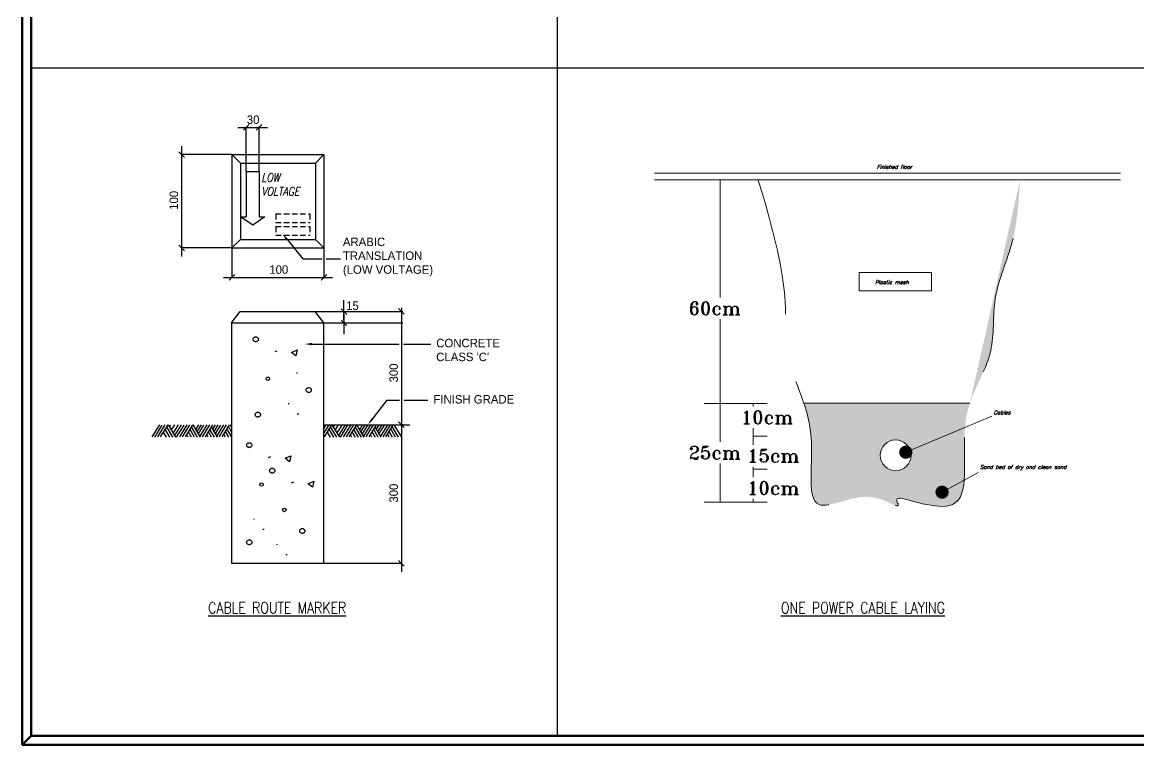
# Model space of a CAD drawing. Extents: x -508 to 92, y -98 to -31.
# Drawn here: x -387.4 to -335.9, y -97.8 to -64.5 of the extents above; entities that cross this region are included whole.
import ezdxf

# ---------------------------------------------------------------- set-up
doc = ezdxf.new("R2010")
doc.units = 0
doc.header["$MEASUREMENT"] = 0
doc.linetypes.add('DASHED', pattern=[19.05, 12.7, -6.35])
doc.linetypes.add('HIDDEN', pattern=[0.375, 0.25, -0.125])
doc.layers.get('0').update_dxf_attribs({"linetype": 'CONTINUOUS', "lineweight": 30})
doc.layers.add('E-CABLE', color=3, linetype='CONTINUOUS', lineweight=0)
doc.layers.add('UG-BORDER', color=20, linetype='CONTINUOUS', lineweight=80)
for name, color, linetype in [('E-DIAG', 7, 'CONTINUOUS'), ('E-G-DTL', 2, 'CONTINUOUS'), ('E-G-TXT', 2, 'CONTINUOUS'), ('E-P-TXT', 11, 'CONTINUOUS'), ('E-TEXT25', 3, 'CONTINUOUS'), ('ET80', 3, 'CONTINUOUS')]:
    doc.layers.add(name, color=color, linetype=linetype)
doc.styles.add('ROMANC', font='ROMANC')
doc.styles.add('ROMANS', font='italic8.shx')
doc.styles.add('ROMANT', font='romant', dxfattribs={"height": 0.5})
doc.styles.add('T25', font='stencil.shx', dxfattribs={"height": 2.5})

msp = doc.modelspace()

# ---------------------------------------------------------------- hatches: boundary and pattern name
at = {"layer": 'E-CABLE', "linetype": 'Continuous'}
h = msp.add_hatch(dxfattribs=at)
h.set_pattern_fill('AR-SAND', scale=0.223016, style=0)
h.set_pattern_definition([(37.5, (-359.61086, -80.17604), (-0.0140485, 0.429712), [0, -0.338984, 0, -0.379127, 0, -0.3624006]), (7.5, (-359.61086, -80.17604), (0.394688, 0.629383), [0, -0.182873, 0, -0.3055316, 0, -0.117083]), (327.5, (-359.88517, -80.17604), (0.694503, 0.001262), [0, -0.111508, 0, -0.4014284, 0, -0.524087]), (317.5, (-359.8852, -80.17604), (0.670414, 0.195735), [0, -0.055754, 0, -0.2631586, 0, -0.301071])])
edge = h.paths.add_edge_path()
edge.add_spline(control_points=[(-341.396, -71.812), (-341.451, -72.77), (-341.56, -74.647), (-342.748, -77.104), (-342.464, -80.088), (-344.507, -82.595), (-343.266, -87.831), (-348.038, -85.877), (-346.375, -87.261), (-348.618, -86.043), (-351.468, -87.649), (-350.785, -84.247), (-351.187, -82.613), (-351.36, -82.085)], knot_values=[7.524799, 7.524799, 7.524799, 7.524799, 9.408254, 11.211928, 12.806659, 14.994445, 17.584928, 19.788108, 22.181257, 23.145604, 24.614517, 26.544341, 27.609319, 27.609319, 27.609319, 27.609319], degree=3, periodic=0)
edge.add_line((-343.702, -82.085), (-351.36, -82.085))
h.paths.add_polyline_path([(-347.838, -84.495, -1), (-346.419, -84.495, -1)], flags=16)

# ---------------------------------------------------------------- linework, layer by layer
at = {"layer": 'E-CABLE', "color": 6, "linetype": 'Continuous'}
for points in [[(-358.253, -71.484), (-336.764, -71.484)], [(-358.253, -71.787), (-336.764, -71.787)]]:
    msp.add_lwpolyline(points, dxfattribs=at)
at = {"layer": 'E-CABLE', "color": 2, "linetype": 'Continuous'}
for points in [[(-355.22, -77.207), (-355.22, -71.787)], [(-355.22, -83.867), (-355.22, -78.218)], [(-353.704, -82.099), (-355.962, -82.099)], [(-353.053, -82.099), (-353.704, -82.099)], [(-353.704, -82.099), (-353.704, -82.238)], [(-353.704, -83.249), (-353.704, -84.009)], [(-353.053, -83.616), (-353.704, -83.616)], [(-355.22, -86.649), (-355.22, -84.878)], [(-353.704, -85.02), (-353.704, -85.497)], [(-353.053, -85.132), (-353.704, -85.132)], [(-353.053, -86.649), (-355.962, -86.649)], [(-353.704, -86.508), (-353.704, -86.649)]]:
    msp.add_lwpolyline(points, dxfattribs=at)
msp.add_lwpolyline([(-348.813, -76.063), (-345.479, -76.063), (-345.479, -76.913), (-348.813, -76.913)], close=True, dxfattribs=at)
at = {"layer": 'E-CABLE', "linetype": 'Continuous'}
msp.add_lwpolyline([(-351.36, -82.085), (-343.7, -82.085)], dxfattribs=at)
at = {"layer": 'E-CABLE', "color": 11, "linetype": 'Continuous'}
for points in [[(-346.658, -84.353), (-342.69, -82.684)], [(-344.988, -86.196), (-343.317, -85.292)]]:
    msp.add_lwpolyline(points, dxfattribs=at)
at = {"layer": 'E-CABLE', "color": 11, "linetype": 'Continuous', "const_width": 0.303}
for points in [[(-346.81, -84.353, 1), (-346.507, -84.353, 1)], [(-345.139, -86.196, 1), (-344.836, -86.196, 1)]]:
    msp.add_lwpolyline(points, format="xyb", close=True, dxfattribs=at)
at = {"layer": 'E-CABLE', "color": 1, "linetype": 'Continuous'}
msp.add_circle((-347.128, -84.495), 0.709, dxfattribs=at)
at = {"layer": 'E-CABLE', "linetype": 'DASHED', "ltscale": 0.5}
msp.add_open_spline([(-353.475, -71.787), (-353.141, -72.78), (-351.878, -77.297), (-352.552, -79.997), (-350.547, -83.062), (-351.468, -87.649), (-348.618, -86.043), (-346.375, -87.261), (-348.038, -85.877), (-343.266, -87.831), (-344.507, -82.595), (-342.464, -80.088), (-342.748, -77.104), (-341.56, -74.647), (-341.451, -72.77), (-341.396, -71.812)], degree=3, knots=[1.46111, 1.46111, 1.46111, 1.46111, 3.44112, 5.97103, 8.589778, 10.519601, 11.988514, 12.952862, 15.346011, 17.54919, 20.139674, 22.32746, 23.92219, 25.725864, 27.609319, 27.609319, 27.609319, 27.609319], dxfattribs=at)
at = {"layer": 'E-DIAG', "color": 11}
for p, q in [((-377.461, -69.369), (-376.091, -69.369)), ((-377.2, -69.499), (-376.939, -69.238)), ((-377.07, -71.394), (-377.07, -69.345)), ((-376.613, -69.499), (-376.352, -69.238)), ((-376.483, -71.394), (-376.483, -69.345)), ((-379.924, -70.75), (-380.185, -70.489)), ((-380.055, -70.228), (-380.055, -75.316)), ((-377.739, -70.619), (-380.078, -70.619)), ((-375.239, -74.484), (-374.463, -75.432)), ((-379.924, -75.055), (-380.185, -74.794)), ((-377.739, -74.925), (-380.078, -74.925)), ((-377.731, -74.933), (-377.731, -76.308)), ((-373.491, -74.933), (-373.491, -76.308)), ((-374.463, -75.432), (-373.571, -75.432)), ((-373.392, -75.432), (-372.731, -75.432)), ((-377.861, -76.415), (-377.6, -76.154)), ((-373.621, -76.415), (-373.361, -76.154)), ((-378.122, -76.285), (-373.1, -76.285)), ((-372.566, -78.256), (-372.566, -77.342)), ((-369.787, -77.987), (-370.048, -77.726)), ((-369.918, -77.685), (-369.918, -83.474)), ((-373.896, -77.864), (-369.845, -77.864)), ((-372.436, -77.995), (-372.697, -77.734)), ((-372.566, -77.995), (-372.566, -78.908)), ((-373.504, -78.386), (-369.894, -78.386)), ((-373.504, -78.386), (-369.845, -78.386)), ((-372.436, -78.517), (-372.697, -78.256)), ((-374.11, -79.363), (-370.029, -79.363)), ((-369.816, -79.363), (-368.559, -79.363)), ((-371.318, -82.9), (-370.578, -81.956)), ((-370.578, -81.956), (-370.009, -81.956)), ((-369.797, -81.956), (-368.694, -81.956)), ((-369.918, -82.691), (-369.918, -89.866)), ((-373.504, -89.475), (-369.894, -89.475)), ((-369.787, -89.605), (-370.048, -89.344))]:
    msp.add_line(p, q, dxfattribs=at)
for points in [[(-375.24, -74.57), (-375.155, -74.502), (-375.404, -74.284)], [(-374.045, -79.417), (-374.045, -79.308), (-374.371, -79.363)], [(-371.302, -82.785), (-371.216, -82.852), (-371.46, -83.076)]]:
    msp.add_solid(points, dxfattribs=at)
at = {"layer": 'E-G-DTL', "color": 7}
for p, q in [((-377.731, -70.619), (-377.731, -74.925)), ((-377.731, -70.619), (-373.491, -70.619)), ((-377.339, -71.011), (-377.339, -74.533)), ((-377.339, -71.011), (-373.882, -71.011)), ((-373.882, -71.011), (-373.882, -74.533)), ((-373.491, -70.619), (-373.491, -74.925)), ((-377.339, -74.533), (-373.882, -74.533)), ((-377.731, -74.925), (-373.491, -74.925)), ((-377.752, -78.386), (-377.361, -77.864)), ((-377.361, -77.864), (-373.904, -77.864)), ((-373.904, -77.864), (-373.513, -78.386)), ((-377.752, -78.386), (-377.752, -89.475)), ((-377.752, -78.386), (-373.513, -78.386)), ((-373.513, -78.386), (-373.513, -89.475)), ((-377.752, -89.475), (-373.513, -89.475))]:
    msp.add_line(p, q, dxfattribs=at)
at = {"layer": 'E-G-DTL', "color": 2}
for p, q in [((-377.339, -71.011), (-377.731, -70.619)), ((-373.491, -70.619), (-373.882, -71.011)), ((-377.07, -71.402), (-377.07, -73.49)), ((-377.07, -71.402), (-376.483, -71.402)), ((-376.483, -71.402), (-376.483, -73.49)), ((-376.776, -73.881), (-377.331, -73.49)), ((-377.331, -73.49), (-377.07, -73.49)), ((-376.222, -73.49), (-376.776, -73.881)), ((-376.483, -73.49), (-376.222, -73.49)), ((-377.339, -74.533), (-377.731, -74.925)), ((-373.491, -74.925), (-373.882, -74.533)), ((-375.744, -79.708), (-375.645, -79.668)), ((-374.984, -79.749), (-374.72, -79.628)), ((-374.786, -79.91), (-374.984, -79.749)), ((-374.72, -79.628), (-374.786, -79.91)), ((-374.72, -80.718), (-374.72, -80.677)), ((-375.116, -82.13), (-375.116, -82.09)), ((-374.72, -82.574), (-374.653, -82.574)), ((-373.513, -83.083), (-369.53, -83.083)), ((-376.042, -84.592), (-375.943, -84.552)), ((-375.282, -84.633), (-375.017, -84.512)), ((-375.083, -84.794), (-375.282, -84.633)), ((-375.017, -84.512), (-375.083, -84.794)), ((-374.984, -85.763), (-374.885, -85.723)), ((-374.224, -85.803), (-373.959, -85.682)), ((-374.025, -85.965), (-374.224, -85.803)), ((-373.959, -85.682), (-374.025, -85.965)), ((-376.703, -87.458), (-376.703, -87.418)), ((-376.306, -87.902), (-376.24, -87.902)), ((-375.645, -88.629), (-375.645, -88.588)), ((-375.248, -89.073), (-375.182, -89.073))]:
    msp.add_line(p, q, dxfattribs=at)
at = {"layer": 'E-G-DTL', "color": 10, "linetype": 'HIDDEN'}
for p, q in [((-375.709, -73.359), (-375.709, -73.75)), ((-375.709, -73.359), (-374.143, -73.359)), ((-374.143, -73.359), (-374.143, -73.75)), ((-375.709, -73.75), (-374.143, -73.75)), ((-375.709, -73.946), (-374.143, -73.946)), ((-375.709, -73.946), (-375.709, -74.338)), ((-374.143, -73.946), (-374.143, -74.338)), ((-375.709, -74.338), (-374.143, -74.338))]:
    msp.add_line(p, q, dxfattribs=at)
at = {"layer": 'E-G-DTL', "color": 10, "linetype": 'Continuous'}
for p, q in [((-381.407, -83.636), (-381.066, -83.083)), ((-381.293, -83.65), (-380.953, -83.096)), ((-381.146, -83.636), (-380.805, -83.083)), ((-381.021, -83.636), (-380.681, -83.083)), ((-380.59, -83.65), (-380.807, -83.288)), ((-380.454, -83.65), (-380.738, -83.176)), ((-380.318, -83.65), (-380.658, -83.083)), ((-380.602, -83.176), (-380.544, -83.083)), ((-380.518, -83.316), (-380.374, -83.083)), ((-380.428, -83.465), (-380.193, -83.083)), ((-380.361, -83.578), (-380.057, -83.083)), ((-380.284, -83.65), (-379.943, -83.096)), ((-380.136, -83.636), (-379.796, -83.083)), ((-380.011, -83.636), (-379.671, -83.083)), ((-379.875, -83.636), (-379.535, -83.083)), ((-379.455, -83.65), (-379.667, -83.297)), ((-379.319, -83.65), (-379.598, -83.185)), ((-379.183, -83.65), (-379.524, -83.083)), ((-379.395, -83.297), (-379.263, -83.083)), ((-379.333, -83.4), (-379.138, -83.083)), ((-379.273, -83.5), (-379.024, -83.096)), ((-379.204, -83.615), (-378.877, -83.083)), ((-379.092, -83.636), (-378.752, -83.083)), ((-378.956, -83.636), (-378.616, -83.083)), ((-378.537, -83.65), (-378.748, -83.297)), ((-378.4, -83.65), (-378.679, -83.185)), ((-378.618, -83.288), (-378.491, -83.083)), ((-378.556, -83.391), (-378.366, -83.083)), ((-378.496, -83.491), (-378.253, -83.096)), ((-378.427, -83.606), (-378.106, -83.083)), ((-378.321, -83.636), (-377.981, -83.083)), ((-378.185, -83.636), (-377.845, -83.083)), ((-377.879, -83.65), (-378.034, -83.391)), ((-377.752, -83.633), (-377.965, -83.279)), ((-377.752, -83.407), (-377.896, -83.167)), ((-377.752, -83.161), (-377.799, -83.083)), ((-373.513, -83.507), (-373.252, -83.083)), ((-373.513, -83.281), (-373.399, -83.096)), ((-373.467, -83.636), (-373.127, -83.083)), ((-373.036, -83.65), (-373.253, -83.288)), ((-372.9, -83.65), (-373.184, -83.176)), ((-372.764, -83.65), (-373.104, -83.083)), ((-373.048, -83.176), (-372.991, -83.083)), ((-372.964, -83.316), (-372.821, -83.083)), ((-372.874, -83.465), (-372.639, -83.083)), ((-372.807, -83.578), (-372.503, -83.083)), ((-372.73, -83.65), (-372.389, -83.096)), ((-372.582, -83.636), (-372.242, -83.083)), ((-372.458, -83.636), (-372.117, -83.083)), ((-372.321, -83.636), (-371.981, -83.083)), ((-371.902, -83.65), (-372.113, -83.297)), ((-371.766, -83.65), (-372.044, -83.185)), ((-371.629, -83.65), (-371.97, -83.083)), ((-371.841, -83.297), (-371.709, -83.083)), ((-371.779, -83.4), (-371.584, -83.083)), ((-371.719, -83.5), (-371.471, -83.096)), ((-371.65, -83.615), (-371.323, -83.083)), ((-371.539, -83.636), (-371.198, -83.083)), ((-371.403, -83.636), (-371.062, -83.083)), ((-370.983, -83.65), (-371.194, -83.297)), ((-370.847, -83.65), (-371.125, -83.185)), ((-371.064, -83.288), (-370.937, -83.083)), ((-371.002, -83.391), (-370.813, -83.083)), ((-370.942, -83.491), (-370.699, -83.096)), ((-370.873, -83.606), (-370.552, -83.083)), ((-370.767, -83.636), (-370.427, -83.083)), ((-370.631, -83.636), (-370.291, -83.083)), ((-370.325, -83.65), (-370.48, -83.391)), ((-370.189, -83.65), (-370.411, -83.279)), ((-370.053, -83.65), (-370.342, -83.167)), ((-380.749, -83.65), (-380.887, -83.419)), ((-379.75, -83.65), (-379.816, -83.54)), ((-379.592, -83.65), (-379.736, -83.409)), ((-378.832, -83.65), (-378.897, -83.54)), ((-378.673, -83.65), (-378.817, -83.409)), ((-378.037, -83.65), (-378.114, -83.521)), ((-373.195, -83.65), (-373.334, -83.419)), ((-372.197, -83.65), (-372.262, -83.54)), ((-372.038, -83.65), (-372.182, -83.409)), ((-371.278, -83.65), (-371.344, -83.54)), ((-371.119, -83.65), (-371.263, -83.409)), ((-370.484, -83.65), (-370.561, -83.521))]:
    msp.add_line(p, q, dxfattribs=at)
at = {"layer": 'E-G-DTL', "color": 2, "linetype": 'Continuous'}
msp.add_line((-369.905, -83.65), (-370.245, -83.083), dxfattribs=at)
at = {"layer": 'E-G-DTL', "color": 10, "linetype": 'ByBlock'}
msp.add_line((-369.787, -83.213), (-370.048, -82.952), dxfattribs=at)
at = {"layer": 'E-G-DTL', "color": 0, "linetype": 'ByBlock'}
msp.add_line((-369.835, -83.083), (-369.941, -83.083), dxfattribs=at)
msp.add_line((-369.835, -83.083), (-369.941, -83.083), dxfattribs=at)
at = {"layer": 'E-G-DTL', "color": 2}
for points in [[(-376.769, -79.143, 0.126822), (-376.76, -79.18, 0.10607), (-376.73, -79.213, 0.085783), (-376.689, -79.235, 0.075445), (-376.637, -79.243, 0.075445), (-376.585, -79.235, 0.085783), (-376.543, -79.213, 0.10607), (-376.514, -79.18, 0.126822), (-376.505, -79.143, 0.126822), (-376.514, -79.107, 0.10607), (-376.543, -79.073, 0.085783), (-376.585, -79.052, 0.075445), (-376.637, -79.044, 0.075445), (-376.689, -79.052, 0.085783), (-376.73, -79.073, 0.10607), (-376.76, -79.107, 0.126822)], [(-374.323, -81.484, 0.126822), (-374.314, -81.521, 0.10607), (-374.284, -81.555, 0.085783), (-374.243, -81.576, 0.075445), (-374.191, -81.584, 0.075445), (-374.139, -81.576, 0.085783), (-374.097, -81.555, 0.10607), (-374.068, -81.521, 0.126822), (-374.058, -81.484, 0.126822), (-374.068, -81.448, 0.10607), (-374.097, -81.414, 0.085783), (-374.139, -81.393, 0.075445), (-374.191, -81.385, 0.075445), (-374.243, -81.393, 0.085783), (-374.284, -81.414, 0.10607), (-374.314, -81.448, 0.126822)], [(-376.67, -82.615, 0.126822), (-376.661, -82.651, 0.10607), (-376.631, -82.685, 0.085783), (-376.59, -82.706, 0.075445), (-376.538, -82.714, 0.075445), (-376.486, -82.706, 0.085783), (-376.444, -82.685, 0.10607), (-376.415, -82.651, 0.126822), (-376.405, -82.615, 0.126822), (-376.415, -82.578, 0.10607), (-376.444, -82.545, 0.085783), (-376.486, -82.523, 0.075445), (-376.538, -82.515, 0.075445), (-376.59, -82.523, 0.085783), (-376.631, -82.545, 0.10607), (-376.661, -82.578, 0.126822)], [(-377.067, -84.027, 0.126822), (-377.057, -84.064, 0.10607), (-377.028, -84.097, 0.085783), (-376.986, -84.119, 0.075445), (-376.934, -84.127, 0.075445), (-376.882, -84.119, 0.085783), (-376.841, -84.097, 0.10607), (-376.811, -84.064, 0.126822), (-376.802, -84.027, 0.126822), (-376.811, -83.991, 0.10607), (-376.841, -83.957, 0.085783), (-376.882, -83.936, 0.075445), (-376.934, -83.928, 0.075445), (-376.986, -83.936, 0.085783), (-377.028, -83.957, 0.10607), (-377.057, -83.991, 0.126822)], [(-376.009, -85.198, 0.126822), (-375.999, -85.234, 0.10607), (-375.97, -85.268, 0.085783), (-375.929, -85.289, 0.075445), (-375.877, -85.297, 0.075445), (-375.824, -85.289, 0.085783), (-375.783, -85.268, 0.10607), (-375.754, -85.234, 0.126822), (-375.744, -85.198, 0.126822), (-375.754, -85.162, 0.10607), (-375.783, -85.128, 0.085783), (-375.824, -85.107, 0.075445), (-375.877, -85.099, 0.075445), (-375.929, -85.107, 0.085783), (-375.97, -85.128, 0.10607), (-375.999, -85.162, 0.126822)], [(-374.62, -87.983, 0.126822), (-374.611, -88.019, 0.10607), (-374.582, -88.053, 0.085783), (-374.54, -88.074, 0.075445), (-374.488, -88.082, 0.075445), (-374.436, -88.074, 0.085783), (-374.395, -88.053, 0.10607), (-374.365, -88.019, 0.126822), (-374.356, -87.983, 0.126822), (-374.365, -87.947, 0.10607), (-374.395, -87.913, 0.085783), (-374.436, -87.892, 0.075445), (-374.488, -87.884, 0.075445), (-374.54, -87.892, 0.085783), (-374.582, -87.913, 0.10607), (-374.611, -87.947, 0.126822)], [(-377.067, -88.508, 0.126822), (-377.057, -88.544, 0.10607), (-377.028, -88.578, 0.085783), (-376.986, -88.599, 0.075445), (-376.934, -88.607, 0.075445), (-376.882, -88.599, 0.085783), (-376.841, -88.578, 0.10607), (-376.811, -88.544, 0.126822), (-376.802, -88.508, 0.126822), (-376.811, -88.471, 0.10607), (-376.841, -88.438, 0.085783), (-376.882, -88.416, 0.075445), (-376.934, -88.409, 0.075445), (-376.986, -88.416, 0.085783), (-377.028, -88.438, 0.10607), (-377.057, -88.471, 0.126822)]]:
    msp.add_lwpolyline(points, format="xyb", close=True, dxfattribs=at)
for centre in [(-376.075, -80.96), (-376.372, -85.844), (-375.315, -87.014)]:
    msp.add_circle(centre, 0.0807, dxfattribs=at)
at = {"layer": 'E-G-TXT', "color": 0, "linetype": 'ByBlock'}
msp.add_line((-369.787, -83.213), (-370.048, -82.952), dxfattribs=at)
at = {"layer": 'E-P-TXT', "color": 4}
for p, q in [((-362.743, -31.547), (-362.743, -97.438)), ((-386.995, -66.625), (-307.982, -66.625))]:
    msp.add_line(p, q, dxfattribs=at)
at = {"layer": 'UG-BORDER'}
for p, q in [((-387.399, -31.142), (-387.399, -97.842)), ((-387.399, -97.842), (-387.399, -31.142)), ((-386.995, -31.547), (-386.995, -97.438)), ((-387.399, -97.842), (-386.995, -97.438)), ((-386.995, -97.438), (-291.804, -97.438)), ((-387.399, -97.842), (-291.399, -97.842))]:
    msp.add_line(p, q, dxfattribs=at)

# ---------------------------------------------------------------- texts
at = {"color": 5, "style": 'ROMANC', "width": 0.8}
for s, p in [('%%UCABLE ROUTE MARKER', (-378.83, -91.792, -3.985)), ('%%UONE POWER CABLE LAYING', (-352.417, -91.792, -3.985))]:
    msp.add_text(s, height=0.52761, dxfattribs=at).set_placement(p)
at = {"layer": 'E-CABLE', "color": 7, "linetype": 'Continuous', "char_height": 0.6066, "width": 3.40532, "attachment_point": 1, "style": 'ROMANT'}
for s, insert in [('60cm', (-356.671, -77.409)), ('10cm', (-354.259, -82.44)), ('25cm', (-356.671, -84.069)), ('15cm', (-353.975, -84.211)), ('10cm', (-353.975, -85.699))]:
    msp.add_mtext(s, dxfattribs=dict(at, insert=insert))
at = {"layer": 'E-G-TXT', "color": 2, "style": 'ROMANS', "width": 0.8}
for s, p in [('LOW', (-376.372, -71.876)), ('VOLTAGE', (-376.372, -72.514))]:
    msp.add_text(s, height=0.3914, dxfattribs=at).set_placement(p)
at = {"layer": 'E-TEXT25', "style": 'T25'}
for s, height, p in [('30', 0.3914, (-377.049, -69.206)), ('ARABIC', 0.3914, (-372.616, -74.844)), ('TRANSLATION', 0.39137, (-372.616, -75.482)), ('100', 0.3914, (-376.008, -76.121)), ('(LOW VOLTAGE)', 0.39137, (-372.616, -76.121)), ('15', 0.3914, (-372.467, -77.789)), ('CONCRETE', 0.3914, (-368.313, -79.513)), ("CLASS 'C'", 0.3914, (-368.313, -80.151)), ('FINISH GRADE', 0.39137, (-368.441, -82.106))]:
    msp.add_text(s, height=height, dxfattribs=at).set_placement(p)
for s, p in [('100', (-380.218, -73.17)), ('300', (-370.081, -81.132)), ('300', (-370.081, -86.676))]:
    msp.add_text(s, height=0.3914, rotation=90, dxfattribs=at).set_placement(p)
at = {"layer": 'ET80', "attachment_point": 1, "style": 'ROMANS'}
for s, insert, char_height, width in [('Finished floor', (-347.996, -71.103), 0.17841, 5.048), ('Plastic mesh', (-348.078, -76.422), 0.17841, 5.048), ('Cables', (-342.61, -82.429), 0.1784, 10.65179), ('Sand bed of dry and clean sand', (-343.238, -84.945), 0.17841, 10.65179)]:
    msp.add_mtext(s, dxfattribs=dict(at, insert=insert, char_height=char_height, width=width))

doc.saveas('drawing.dxf')
